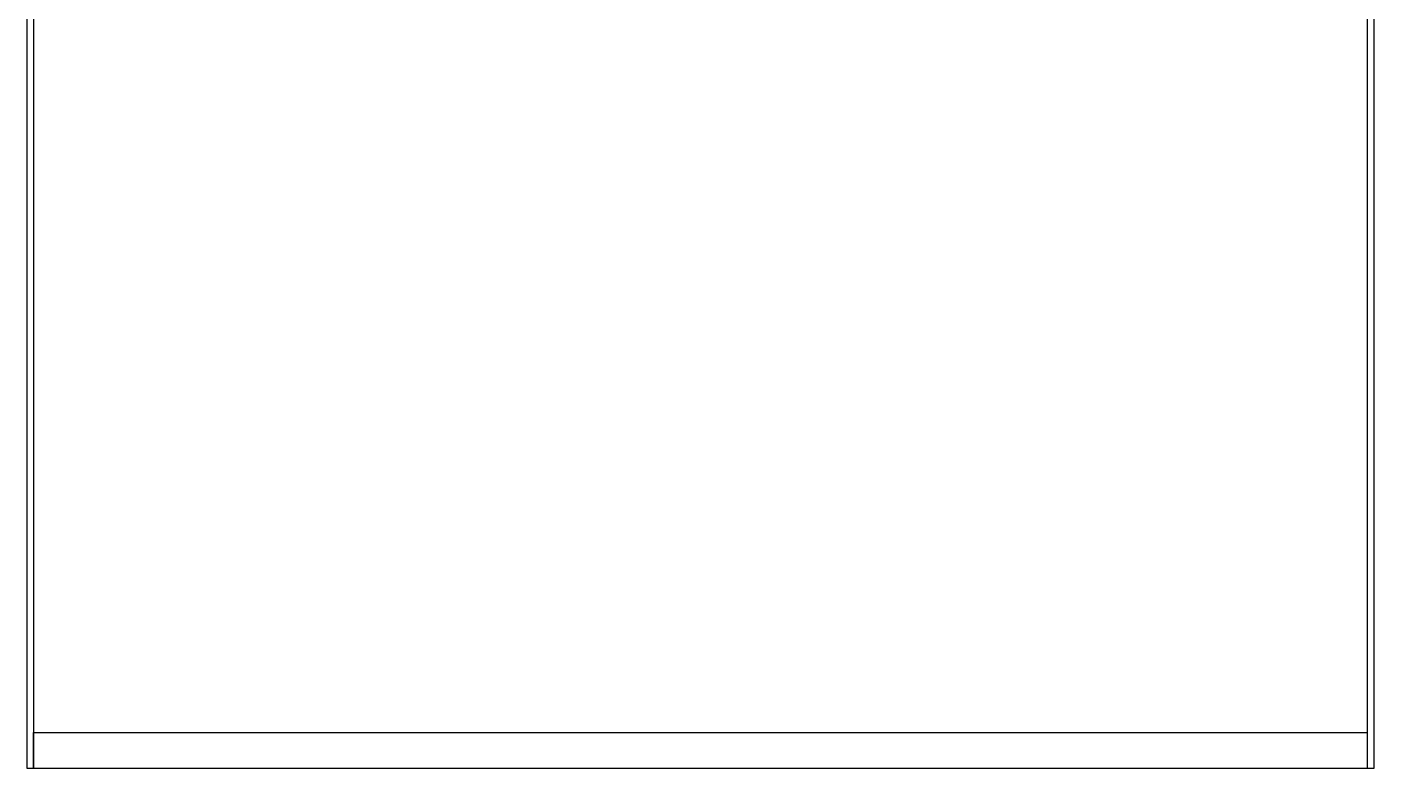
# Model space of a CAD drawing. Header units: millimetres. Extents: x -152 to 152, y -143 to 250.
# Drawn here: x -152 to 152, y -143 to 24.3 of the extents above; entities that cross this region are included whole.
import ezdxf

# ---------------------------------------------------------------- set-up
doc = ezdxf.new("R2010")
doc.units = ezdxf.units.MM
doc.layers.add('Mechanical4', color=56, linetype='Continuous')

msp = doc.modelspace()

# ---------------------------------------------------------------- linework, layer by layer
at = {"layer": 'Mechanical4'}
for p, q in [((-152, 250), (-152, -143)), ((-150.5, 250), (-150.5, -143)), ((150.5, -143), (150.5, 250)), ((152, -143), (152, 250)), ((-150.5, -135), (150.5, -135)), ((-150.5, -143), (-150.5, -135)), ((150.5, -143), (150.5, -135)), ((-152, -143), (-150.5, -143)), ((-150.5, -143), (150.5, -143)), ((150.5, -143), (152, -143))]:
    msp.add_line(p, q, dxfattribs=at)

doc.saveas('drawing.dxf')
